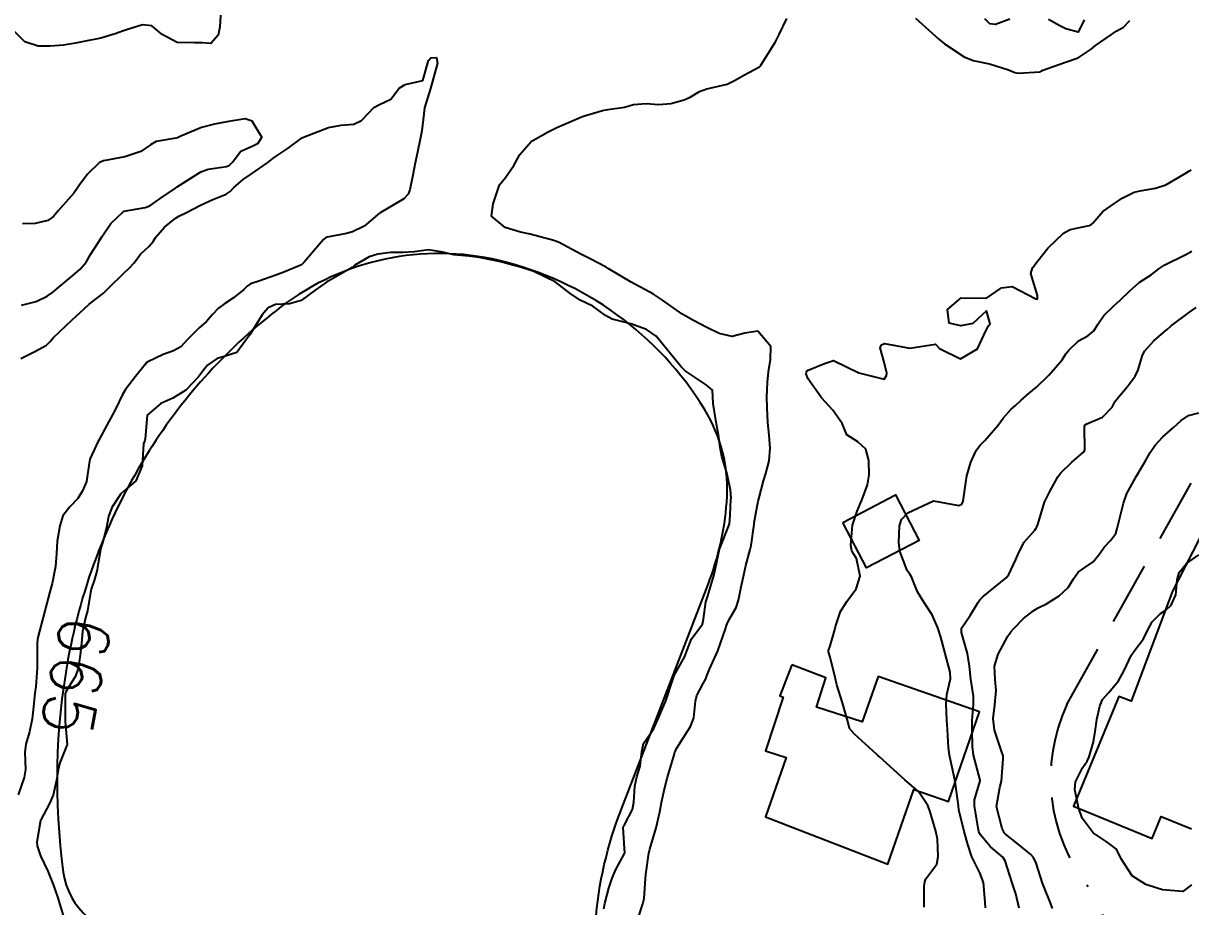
# Model space of a CAD drawing. Header units: metres. Extents: x 298520 to 308411, y 7433745 to 7450750.
# Drawn here: x 300418.1 to 300510, y 7446677.6 to 7446747.2 of the extents above; entities that cross this region are included whole.
import ezdxf
from ezdxf.enums import TextEntityAlignment as Align

# ---------------------------------------------------------------- set-up
doc = ezdxf.new("R2010")
doc.units = ezdxf.units.M
doc.header["$LTSCALE"] = 10
doc.linetypes.add('DASHED', pattern=[0.75, 0.5, -0.25])
for name, color, linetype in [('Cotas', 45, 'Continuous'), ('Curvas de Nivel 1m', 11, 'Continuous'), ('Curvas de Nivel 5m', 15, 'Continuous'), ('Edificações', 30, 'Continuous'), ('Hidrografia', 140, 'Continuous'), ('Vias Secundárias', 230, 'DASHED')]:
    doc.layers.add(name, color=color, linetype=linetype)
doc.styles.add('Style-STANDARD', font='STANDARD.shx')

msp = doc.modelspace()

# ---------------------------------------------------------------- linework, layer by layer
at = {"layer": 'Curvas de Nivel 1m', "flags": 128}
for points, elevation in [([(300433.651, 7446748.276), (300433.584, 7446746.915), (300433.444, 7446746.278), (300432.873, 7446745.617), (300432.207, 7446745.659), (300431.579, 7446745.672), (300430.207, 7446745.703), (300429.031, 7446746.332), (300428.223, 7446746.998), (300427.478, 7446747.094), (300426.218, 7446746.681), (300425.98, 7446746.6), (300425.337, 7446746.373), (300424.209, 7446746.035), (300422.853, 7446745.757), (300422.205, 7446745.649), (300421.267, 7446745.487), (300420.202, 7446745.395), (300419.262, 7446745.39), (300418.206, 7446745.749), (300417.486, 7446746.467), (300416.232, 7446747.75)], 666), ([(300466.537, 7446676.733), (300466.901, 7446677.875), (300467.006, 7446678.277), (300467.105, 7446679.873), (300467.142, 7446680.167), (300467.37, 7446681.871), (300467.383, 7446681.942), (300467.456, 7446682.168), (300467.957, 7446683.863), (300468.231, 7446685.119), (300468.362, 7446685.857), (300468.594, 7446686.934), (300468.837, 7446687.85), (300469.39, 7446689.691), (300469.428, 7446689.842), (300469.459, 7446689.927), (300469.547, 7446690.092), (300470.222, 7446691.174), (300470.65, 7446691.829), (300470.902, 7446692.504), (300471.042, 7446693.826), (300471.146, 7446694.278), (300471.613, 7446695.165), (300471.855, 7446695.581), (300471.944, 7446695.815), (300472.156, 7446696.34), (300472.802, 7446697.803), (300473.397, 7446699.531), (300473.48, 7446699.793), (300473.527, 7446699.93), (300473.669, 7446700.211), (300474.256, 7446701.213), (300474.431, 7446701.783), (300474.65, 7446702.834), (300474.84, 7446703.779), (300474.997, 7446704.5), (300475.349, 7446705.774), (300475.421, 7446706.09), (300475.664, 7446707.771), (300475.674, 7446707.86), (300475.77, 7446708.435), (300475.986, 7446709.563), (300476.029, 7446709.768), (300476.394, 7446711.174), (300476.591, 7446711.762), (300476.838, 7446712.745), (300476.924, 7446713.759), (300476.837, 7446714.766), (300476.736, 7446715.761), (300476.689, 7446716.944), (300476.667, 7446717.762), (300476.724, 7446718.933), (300476.782, 7446719.761), (300476.951, 7446720.726), (300476.974, 7446721.76), (300475.945, 7446722.952), (300474.926, 7446722.797), (300473.94, 7446722.548), (300472.917, 7446722.78), (300471.947, 7446723.251), (300470.822, 7446723.831), (300469.958, 7446724.327), (300468.433, 7446725.391), (300467.972, 7446725.719), (300467.884, 7446725.773), (300467.726, 7446725.864), (300465.987, 7446726.827), (300464.174, 7446727.908), (300464.004, 7446728.007), (300462.744, 7446728.662), (300462.014, 7446729.032), (300460.245, 7446729.958), (300460.024, 7446730.06), (300459.88, 7446730.106), (300458.032, 7446730.588), (300457.272, 7446730.754), (300456.039, 7446731.113), (300454.972, 7446732.021), (300455.101, 7446732.982), (300455.451, 7446734.016), (300455.606, 7446734.486), (300456.083, 7446735.053), (300456.724, 7446736.001), (300457.216, 7446736.883), (300458.122, 7446737.909), (300458.165, 7446737.937), (300458.24, 7446737.979), (300459.433, 7446738.664), (300460.133, 7446738.998), (300462.022, 7446739.813), (300462.142, 7446739.869), (300462.298, 7446739.928), (300463.716, 7446740.346), (300464.148, 7446740.406), (300465.447, 7446740.6), (300466.152, 7446740.813), (300467.168, 7446740.889), (300468.152, 7446740.815), (300469.113, 7446740.891), (300470.156, 7446741.178), (300470.616, 7446741.377), (300471.369, 7446741.828), (300471.944, 7446742.045), (300472.167, 7446742.083), (300473.548, 7446742.423), (300474.177, 7446742.737), (300474.841, 7446743.126), (300476.078, 7446743.771), (300476.142, 7446743.822), (300476.194, 7446743.895), (300477.334, 7446745.753), (300477.643, 7446746.327), (300478.241, 7446747.582)], 666), ([(300488.366, 7446747.619), (300490.218, 7446745.948), (300490.669, 7446745.595), (300492.203, 7446744.56), (300492.908, 7446744.277), (300494.197, 7446744), (300495.701, 7446743.535), (300496.19, 7446743.334), (300496.438, 7446743.278), (300498.191, 7446743.384), (300498.273, 7446743.428), (300498.411, 7446743.507), (300500.2, 7446744.141), (300501.194, 7446744.48), (300502.21, 7446745.164), (300502.558, 7446745.455), (300504.225, 7446746.605), (300504.761, 7446746.891), (300505.257, 7446747.42)], 666), ([(300495.799, 7446747.534), (300494.685, 7446747.096), (300494.237, 7446747.16), (300493.824, 7446747.556)], 666), ([(300501.667, 7446747.466), (300501.19, 7446746.504), (300500.226, 7446746.778), (300499.742, 7446747.001), (300498.842, 7446747.501)], 666), ([(300417.908, 7446720.821), (300419.008, 7446721.357), (300419.924, 7446721.858), (300420.208, 7446722.157), (300420.44, 7446722.432), (300421.947, 7446723.859), (300422.239, 7446724.118), (300422.546, 7446724.404), (300423.279, 7446725.081), (300423.971, 7446725.615), (300424.406, 7446725.954), (300424.837, 7446726.377), (300425.994, 7446727.51), (300426.437, 7446727.917), (300426.816, 7446728.352), (300427.337, 7446729.019), (300428.016, 7446729.666), (300428.327, 7446730.03), (300428.518, 7446730.335), (300429.213, 7446731.151), (300430.046, 7446731.836), (300430.348, 7446732.016), (300430.945, 7446732.307), (300432.059, 7446732.88), (300433.018, 7446733.325), (300434.068, 7446733.746), (300434.379, 7446733.957), (300434.669, 7446734.264), (300435.427, 7446734.909), (300436.084, 7446735.34), (300437.345, 7446736.231), (300437.761, 7446736.56), (300438.102, 7446736.796), (300438.964, 7446737.358), (300440.088, 7446738.2), (300440.108, 7446738.215), (300440.123, 7446738.223), (300440.17, 7446738.246), (300442.131, 7446739.011), (300443.123, 7446739.17), (300444.134, 7446739.269), (300444.728, 7446739.553), (300445.292, 7446740.139), (300445.717, 7446740.567), (300446.153, 7446740.814), (300447.039, 7446741.237), (300447.713, 7446742.107), (300448.176, 7446742.377), (300449.576, 7446742.689), (300449.97, 7446744.082), (300450.002, 7446744.275), (300450.197, 7446744.477), (300450.645, 7446744.521), (300450.725, 7446744.072), (300450.173, 7446742.08), (300449.687, 7446740.547), (300449.642, 7446740.085), (300449.491, 7446738.725), (300449.369, 7446738.088), (300449.149, 7446737.048), (300448.945, 7446736.091), (300448.8, 7446735.379), (300448.555, 7446734.095), (300448.422, 7446733.744), (300448.066, 7446733.385), (300446.195, 7446732.269), (300446.053, 7446732.176), (300446.03, 7446732.154), (300446.004, 7446732.13), (300444.949, 7446731.231), (300444.032, 7446730.771), (300443.546, 7446730.639), (300442.026, 7446730.37), (300441.887, 7446730.31), (300441.746, 7446730.174), (300440.208, 7446728.4), (300440.033, 7446728.2), (300440.003, 7446728.178), (300438.615, 7446727.595), (300437.994, 7446727.371), (300436.661, 7446726.911), (300435.987, 7446726.678), (300435.729, 7446726.509), (300435.472, 7446726.255), (300434.658, 7446725.578), (300433.966, 7446725.149), (300433.461, 7446724.775), (300433.01, 7446724.279), (300432.517, 7446723.714), (300431.942, 7446723.233), (300431.032, 7446722.304), (300430.503, 7446721.733), (300429.919, 7446721.406), (300429.125, 7446721.117), (300427.906, 7446720.549), (300427.785, 7446720.461), (300427.684, 7446720.343), (300426.927, 7446719.388), (300426.138, 7446718.366), (300425.878, 7446717.923), (300425.381, 7446716.862), (300425.126, 7446716.377), (300424.673, 7446715.559), (300424.051, 7446714.388), (300423.979, 7446714.241), (300423.829, 7446713.972), (300423.335, 7446712.878), (300423.263, 7446712.395), (300423.065, 7446711.126), (300422.771, 7446710.4), (300422.389, 7446709.791), (300421.77, 7446709.12), (300421.212, 7446708.418), (300420.965, 7446707.632), (300420.772, 7446706.425), (300420.701, 7446705.453), (300420.64, 7446704.426), (300420.362, 7446703.093), (300420.185, 7446702.433), (300419.673, 7446700.44), (300419.251, 7446698.842), (300419.201, 7446698.444), (300419.201, 7446696.87), (300419.193, 7446696.444), (300419.072, 7446694.975), (300419.01, 7446694.446), (300418.875, 7446693.152), (300418.794, 7446692.448), (300418.596, 7446691.416), (300418.284, 7446690.453), (300418.204, 7446689.792), (300418.272, 7446688.453), (300418.164, 7446687.806), (300417.695, 7446686.458)], 666), ([(300489.061, 7446677.613), (300489.063, 7446679.249), (300489.106, 7446679.605), (300489.182, 7446679.848), (300489.431, 7446680.152), (300490.057, 7446680.981), (300490.163, 7446681.593), (300490.103, 7446682.957), (300489.985, 7446683.595), (300489.497, 7446685.192), (300489.337, 7446685.602), (300488.602, 7446686.702), (300487.523, 7446687.63), (300485.541, 7446689.441), (300485.426, 7446689.536), (300485.29, 7446689.654), (300483.566, 7446691.242), (300483.182, 7446691.684), (300483.042, 7446692.222), (300482.624, 7446693.69), (300482.19, 7446695.119), (300482.058, 7446695.696), (300481.639, 7446697.284), (300481.532, 7446697.701), (300481.532, 7446697.814), (300481.648, 7446698.185), (300482.002, 7446699.354), (300482.076, 7446699.696), (300482.472, 7446700.901), (300482.952, 7446701.687), (300483.703, 7446702.671), (300484.003, 7446703.667), (300483.727, 7446705.061), (300483.496, 7446705.439), (300483.363, 7446705.676), (300483.292, 7446706.124), (300483.412, 7446707.675), (300483.774, 7446708.8), (300484.039, 7446709.409), (300484.158, 7446709.666), (300484.597, 7446710.866), (300484.736, 7446711.661), (300484.699, 7446712.786), (300484.459, 7446713.664), (300483.839, 7446714.246), (300482.958, 7446714.797), (300482.586, 7446715.689), (300481.869, 7446716.74), (300480.956, 7446717.709), (300479.898, 7446719.245), (300479.773, 7446719.593), (300479.776, 7446719.722), (300479.812, 7446719.814), (300479.906, 7446719.901), (300481.208, 7446720.412), (300481.917, 7446720.644), (300483.903, 7446719.67), (300485.898, 7446719.177), (300486.087, 7446719.462), (300486.116, 7446719.648), (300485.916, 7446720.519), (300485.589, 7446721.653), (300485.699, 7446721.888), (300485.936, 7446721.979), (300487.933, 7446721.63), (300489.936, 7446721.934), (300490.263, 7446721.597), (300491.921, 7446720.779), (300493.266, 7446721.56), (300493.945, 7446723.034), (300494.127, 7446723.372), (300494.251, 7446723.547), (300493.963, 7446724.553), (300492.899, 7446723.566), (300491.951, 7446723.38), (300491.025, 7446723.589), (300490.889, 7446724.666), (300491.973, 7446725.58), (300493.973, 7446725.55), (300495.143, 7446726.381), (300495.987, 7446726.484), (300497.858, 7446725.511), (300497.973, 7446725.479), (300497.995, 7446725.51), (300497.977, 7446725.762), (300497.456, 7446727.515), (300497.581, 7446727.941), (300498.013, 7446728.5), (300498.798, 7446729.498), (300500.035, 7446730.675), (300500.557, 7446730.956), (300502.041, 7446731.293), (300502.176, 7446731.324), (300502.339, 7446731.457), (300503.124, 7446732.382), (300504.067, 7446733.03), (300504.308, 7446733.189), (300504.646, 7446733.424), (300505.585, 7446733.908), (300506.079, 7446734.015), (300507.27, 7446734.209), (300508.084, 7446734.495), (300509.608, 7446735.367), (300509.898, 7446735.561), (300510.098, 7446735.675)], 667), ([(300493.899, 7446677.553), (300493.85, 7446677.996), (300493.728, 7446679.555), (300493.434, 7446680.323), (300492.82, 7446681.566), (300492.486, 7446682.546), (300492.194, 7446683.573), (300491.798, 7446685.277), (300491.748, 7446685.578), (300491.52, 7446687.312), (300491.476, 7446687.58), (300491.461, 7446687.643), (300491.05, 7446689.585), (300490.966, 7446690.171), (300490.883, 7446691.587), (300490.833, 7446692.335), (300490.777, 7446693.588), (300490.848, 7446694.34), (300491.135, 7446695.585), (300491.107, 7446696.099), (300490.714, 7446697.589), (300490.374, 7446698.875), (300490.142, 7446699.595), (300489.678, 7446700.632), (300489.022, 7446701.61), (300488.524, 7446702.441), (300488.053, 7446703.625), (300487.914, 7446703.826), (300487.718, 7446704.109), (300487.131, 7446705.636), (300487.054, 7446706.326), (300487.12, 7446707.636), (300487.273, 7446708.13), (300487.773, 7446708.665), (300489.783, 7446709.6), (300491.78, 7446709.242), (300492.029, 7446709.329), (300492.126, 7446709.577), (300492.333, 7446711.047), (300492.429, 7446711.574), (300492.738, 7446712.656), (300493.149, 7446713.567), (300493.451, 7446713.949), (300493.841, 7446714.341), (300494.869, 7446715.545), (300495.287, 7446716.111), (300495.872, 7446716.796), (300496.266, 7446717.137), (300496.706, 7446717.522), (300497.335, 7446718.069), (300497.893, 7446718.564), (300498.864, 7446719.496), (300499.915, 7446720.699), (300500.227, 7446721.17), (300500.439, 7446721.475), (300501.204, 7446722.197), (300501.94, 7446722.597), (300502.424, 7446722.977), (300502.708, 7446723.452), (300503.212, 7446724.196), (300503.968, 7446724.93), (300504.528, 7446725.432), (300505.26, 7446726.144), (300505.994, 7446726.794), (300506.366, 7446727.038), (300506.938, 7446727.401), (300507.542, 7446727.86), (300508.011, 7446728.178), (300509.622, 7446728.969), (300510.021, 7446729.176), (300510.127, 7446729.254)], 668), ([(300496.552, 7446677.519), (300496.273, 7446678.663), (300495.989, 7446679.524), (300495.449, 7446681.267), (300495.257, 7446681.533), (300494.269, 7446682.355), (300493.471, 7446683.34), (300493.371, 7446683.561), (300493.336, 7446683.7), (300493.014, 7446685.565), (300493.014, 7446686.058), (300493.469, 7446687.561), (300493.469, 7446687.615), (300492.952, 7446689.566), (300492.865, 7446690.255), (300492.824, 7446691.567), (300492.833, 7446692.315), (300492.933, 7446693.567), (300492.932, 7446694.234), (300492.742, 7446695.569), (300492.619, 7446696.579), (300492.462, 7446697.572), (300491.999, 7446699.237), (300491.996, 7446699.577), (300492.669, 7446700.58), (300493.296, 7446701.564), (300493.449, 7446701.808), (300493.698, 7446702.075), (300495.509, 7446703.533), (300495.716, 7446703.79), (300496.277, 7446704.975), (300496.515, 7446705.522), (300496.929, 7446706.335), (300497.76, 7446707.297), (300497.853, 7446707.417), (300497.905, 7446707.508), (300498.002, 7446707.743), (300498.528, 7446709.499), (300498.946, 7446710.342), (300499.58, 7446711.483), (300499.816, 7446711.797), (300500.67, 7446712.626), (300501.644, 7446713.462), (300501.708, 7446713.588), (300501.681, 7446715.462), (300501.73, 7446715.586), (300501.856, 7446715.671), (300503.111, 7446716.201), (300503.876, 7446716.986), (300504.022, 7446717.297), (300504.106, 7446717.437), (300505.047, 7446718.575), (300505.669, 7446719.414), (300505.908, 7446719.909), (300506.262, 7446721.064), (300506.439, 7446721.405), (300507.142, 7446722.191), (300507.945, 7446722.873), (300508.216, 7446723.119), (300508.509, 7446723.382), (300509.964, 7446724.457), (300510.486, 7446724.837)], 669), ([(300510.111, 7446679.36), (300509.418, 7446678.842), (300507.841, 7446678.963), (300507.42, 7446679.098), (300506.505, 7446679.399), (300505.433, 7446680.079), (300504.574, 7446681.423), (300504.205, 7446682.173), (300503.466, 7446682.733), (300502.378, 7446683.451), (300501.49, 7446684.616), (300501.209, 7446685.464), (300500.928, 7446686.88), (300500.984, 7446687.468), (300501.534, 7446688.584), (300501.896, 7446689.1), (300502.061, 7446689.455), (300502.398, 7446690.614), (300502.518, 7446691.451), (300502.657, 7446692.374), (300502.895, 7446693.447), (300503.095, 7446693.948), (300503.604, 7446694.515), (300504.363, 7446695.429), (300504.804, 7446696.243), (300505.358, 7446697.414), (300505.647, 7446697.848), (300506.331, 7446698.728), (300506.66, 7446699.4), (300507.006, 7446700.064), (300507.683, 7446700.74), (300508.085, 7446700.988), (300508.514, 7446701.382), (300508.874, 7446702.205), (300508.985, 7446703.377), (300509.147, 7446703.947), (300509.726, 7446704.679), (300510.69, 7446705.356)], 671)]:
    msp.add_lwpolyline(points, dxfattribs=dict(at, elevation=elevation))
at = {"layer": 'Curvas de Nivel 5m', "flags": 128}
for points, elevation in [([(300417.961, 7446725.005), (300419.107, 7446725.308), (300419.972, 7446725.709), (300420.398, 7446726.012), (300420.904, 7446726.426), (300421.992, 7446727.334), (300422.571, 7446727.831), (300423.058, 7446728.399), (300423.401, 7446729.005), (300424.019, 7446729.965), (300424.287, 7446730.386), (300424.984, 7446731.43), (300425.959, 7446732.361), (300426.053, 7446732.402), (300427.708, 7446732.692), (300428.058, 7446732.832), (300428.948, 7446733.447), (300430.072, 7446734.224), (300430.22, 7446734.318), (300432.085, 7446735.507), (300432.659, 7446735.712), (300434.09, 7446735.939), (300434.325, 7446736.034), (300434.575, 7446736.265), (300435.222, 7446737.143), (300436.112, 7446737.522), (300436.584, 7446737.767), (300436.882, 7446738.232), (300436.136, 7446739.506), (300435.58, 7446739.691), (300434.135, 7446739.44), (300433.151, 7446739.262), (300432.13, 7446739.006), (300430.516, 7446738.314), (300430.253, 7446738.186), (300430.121, 7446738.166), (300428.559, 7446737.893), (300428.112, 7446737.639), (300427.35, 7446737.101), (300426.098, 7446736.692), (300424.416, 7446736.385), (300424.101, 7446736.241), (300423.163, 7446735.323), (300422.469, 7446734.406), (300422.317, 7446734.161), (300422.067, 7446733.831), (300420.843, 7446732.428), (300420.479, 7446732.001), (300420.041, 7446731.674), (300419.038, 7446731.45), (300418.037, 7446731.418)], 665), ([(300463.833, 7446677.471), (300463.891, 7446677.905), (300464.22, 7446679.103), (300464.488, 7446679.899), (300464.761, 7446680.576), (300465.452, 7446681.837), (300465.469, 7446681.874), (300465.472, 7446681.89), (300465.456, 7446682.223), (300465.357, 7446683.891), (300465.376, 7446683.989), (300465.477, 7446684.149), (300466.071, 7446685.308), (300466.187, 7446685.883), (300466.258, 7446687.14), (300466.435, 7446687.881), (300466.691, 7446688.719), (300466.813, 7446689.877), (300466.939, 7446690.49), (300467.565, 7446691.366), (300467.76, 7446691.677), (300467.851, 7446691.866), (300468.089, 7446692.373), (300468.702, 7446693.853), (300469.227, 7446695.456), (300469.355, 7446695.844), (300469.628, 7446696.318), (300470.171, 7446697.301), (300470.377, 7446697.833), (300470.74, 7446698.741), (300471.552, 7446699.821), (300471.596, 7446699.889), (300471.67, 7446700.292), (300471.867, 7446701.64), (300471.908, 7446701.817), (300472.015, 7446702.134), (300472.505, 7446703.808), (300472.712, 7446704.795), (300472.94, 7446705.802), (300473.689, 7446707.718), (300473.711, 7446707.791), (300473.77, 7446708.479), (300473.839, 7446709.733), (300473.844, 7446709.789), (300473.793, 7446710.459), (300473.523, 7446711.794), (300473.125, 7446713.1), (300472.987, 7446713.803), (300472.845, 7446714.807), (300472.67, 7446715.808), (300472.425, 7446717.262), (300472.417, 7446717.812), (300472.379, 7446718.304), (300471.892, 7446718.726), (300470.236, 7446719.837), (300469.908, 7446720.155), (300468.535, 7446721.854), (300467.94, 7446722.569), (300467.173, 7446723.099), (300465.949, 7446723.53), (300464.492, 7446723.905), (300463.956, 7446724.205), (300462.955, 7446724.918), (300461.967, 7446725.395), (300461.153, 7446725.948), (300459.986, 7446726.855), (300458.32, 7446727.654), (300458, 7446727.758), (300457.249, 7446727.991), (300456.269, 7446728.27), (300456.006, 7446728.333), (300455.585, 7446728.437), (300454.01, 7446728.768), (300453.177, 7446728.872), (300452.012, 7446728.982), (300451.13, 7446729.179), (300450.016, 7446729.362), (300448.893, 7446729.212), (300448.014, 7446729.159), (300447.044, 7446729.146), (300446.012, 7446729.022), (300445.333, 7446728.813), (300444.216, 7446728.148), (300444.097, 7446728.054), (300444, 7446727.987), (300442.839, 7446727.313), (300441.983, 7446726.832), (300441.082, 7446726.183), (300439.971, 7446725.377), (300439.062, 7446725.114), (300437.965, 7446725.052), (300437.381, 7446724.809), (300436.924, 7446724.235), (300435.937, 7446722.679), (300435.745, 7446722.441), (300435.62, 7446722.253), (300434.905, 7446721.273), (300433.913, 7446720.966), (300433.369, 7446720.817), (300432.609, 7446720.283), (300432.287, 7446719.898), (300431.894, 7446719.357), (300430.907, 7446718.305), (300429.877, 7446717.678), (300428.932, 7446717.27), (300427.863, 7446716.34), (300427.694, 7446714.484), (300427.656, 7446714.343), (300427.565, 7446714.078), (300427.447, 7446712.345), (300426.959, 7446711.189), (300426.017, 7446710.366), (300425.781, 7446710.141), (300425.06, 7446709.087), (300424.807, 7446708.38), (300424.642, 7446707.494), (300424.35, 7446706.384), (300424.212, 7446705.909), (300423.952, 7446704.388), (300423.919, 7446704.18), (300423.703, 7446703.4), (300423.444, 7446702.644), (300423.383, 7446702.393), (300423.145, 7446700.928), (300423.006, 7446700.397), (300422.746, 7446699.309), (300422.671, 7446698.4), (300422.585, 7446697.449), (300422.412, 7446696.402), (300422.209, 7446695.809), (300421.599, 7446694.832), (300421.436, 7446694.571), (300421.398, 7446694.413), (300421.391, 7446694.213), (300421.389, 7446692.413), (300421.396, 7446692.238), (300421.553, 7446690.41), (300420.986, 7446688.964), (300420.847, 7446688.42), (300420.705, 7446687.613), (300420.439, 7446686.426), (300420.16, 7446685.763), (300419.474, 7446684.494), (300419.457, 7446684.457), (300419.45, 7446684.44), (300419.168, 7446682.73), (300419.182, 7446682.443), (300419.445, 7446681.653), (300420.029, 7446680.434), (300420.446, 7446679.401), (300420.784, 7446678.426), (300421.383, 7446676.42)], 665), ([(300499.153, 7446677.493), (300499.035, 7446677.866), (300498.387, 7446679.5), (300497.867, 7446681.085), (300497.667, 7446681.508), (300497.455, 7446681.742), (300496.32, 7446682.666), (300495.471, 7446683.368), (300495.385, 7446683.445), (300495.324, 7446683.532), (300495.206, 7446683.805), (300494.761, 7446685.541), (300495.014, 7446687.033), (300495.148, 7446687.536), (300495.284, 7446689.277), (300495.266, 7446689.534), (300495.123, 7446689.963), (300494.606, 7446691.544), (300494.501, 7446692.465), (300494.622, 7446693.545), (300494.725, 7446694.664), (300494.637, 7446695.545), (300494.595, 7446696.579), (300494.881, 7446697.541), (300495.657, 7446698.948), (300495.892, 7446699.297), (300496.083, 7446699.526), (300496.868, 7446700.325), (300497.685, 7446700.974), (300498.027, 7446701.165), (300498.7, 7446701.495), (300499.699, 7446702.132), (300500.402, 7446702.777), (300500.829, 7446703.469), (300501.197, 7446703.987), (300501.722, 7446704.352), (300502.379, 7446704.801), (300502.883, 7446705.448), (300503.236, 7446705.95), (300503.749, 7446706.501), (300504.151, 7446707.04), (300504.271, 7446707.432), (300504.403, 7446708.065), (300504.745, 7446709.426), (300505.026, 7446710.19), (300505.704, 7446711.412), (300505.815, 7446711.589), (300506.489, 7446712.741), (300506.845, 7446713.4), (300507.248, 7446713.987), (300507.845, 7446714.633), (300508.697, 7446715.377), (300509.311, 7446715.918), (300509.867, 7446716.313), (300510.682, 7446716.54)], 670)]:
    msp.add_lwpolyline(points, dxfattribs=dict(at, elevation=elevation))
at = {"layer": 'Edificações'}
msp.add_lwpolyline([(300515.368, 7446715.662), (300509.081, 7446703.398), (300508.627, 7446702.486), (300505.356, 7446693.835), (300504.38, 7446694.203), (300500.831, 7446685.561), (300507.021, 7446683.019), (300507.731, 7446684.748), (300510.115, 7446683.768)], dxfattribs=at)
for points in [[(300482.647, 7446707.899), (300486.792, 7446710.07), (300488.667, 7446706.491), (300484.522, 7446704.319)], [(300478.625, 7446696.687), (300477.689, 7446694.251), (300477.947, 7446694.151), (300476.545, 7446689.922), (300478.175, 7446689.381), (300476.549, 7446684.72), (300486.186, 7446680.998), (300488.23, 7446686.884), (300490.973, 7446685.931), (300493.426, 7446692.994), (300485.422, 7446695.773), (300484.181, 7446692.2), (300480.564, 7446693.364), (300481.306, 7446695.67)]]:
    msp.add_lwpolyline(points, close=True, dxfattribs=at)
at = {"layer": 'Hidrografia'}
msp.add_lwpolyline([(300439.267, 7446673.177), (300447.086, 7446670.593, -0.069758), (300450.933, 7446668.696, 0.425911), (300461.36, 7446670.892, 0.120954), (300463.16, 7446676.376, -0.075192), (300465.239, 7446685.399), (300472.035, 7446703.024, 0.071926), (300473.51, 7446709.484, 0.15925), (300471.755, 7446716.809, 0.1992), (300455.581, 7446728.52, 0.224438), (300438.417, 7446724.895, 0.089902), (300428.007, 7446713.535, 0.095829), (300421.615, 7446697.118, 0.079297), (300421.245, 7446680.36, 0.381148), (300426.976, 7446675.472, -0.09029), (300436.378, 7446673.973, 0.034539)], format="xyb", close=True, dxfattribs=at)
at = {"layer": 'Vias Secundárias'}
msp.add_lwpolyline([(300506.129, 7446626.704), (300494.393, 7446630.273, -0.118982), (300489.261, 7446633.295, -0.32101), (300487.79, 7446641.352, -0.013881), (300494.404, 7446654.426), (300499.153, 7446663.617), (300502.868, 7446672.138, 0.275601), (300501.964, 7446679.228, -0.281302), (300500.292, 7446693.559), (300511.321, 7446713.2, -0.028896), (300518.621, 7446724.603, -0.078899), (300524.285, 7446730.275, -0.003979), (300530.294, 7446734.571, -0.021882), (300537.367, 7446739.094, -0.010738), (300543.473, 7446742.46, -0.056032), (300550.284, 7446745.104, 0.166856), (300555.264, 7446748.431)], format="xyb", dxfattribs=at)

# ---------------------------------------------------------------- texts
at = {"layer": 'Cotas', "style": 'Style-STANDARD'}
msp.add_text('665', height=4, rotation=259.17998, dxfattribs=at).set_placement((300422.266, 7446695.816, 665), align=Align.MIDDLE_CENTER)

doc.saveas('drawing.dxf')
